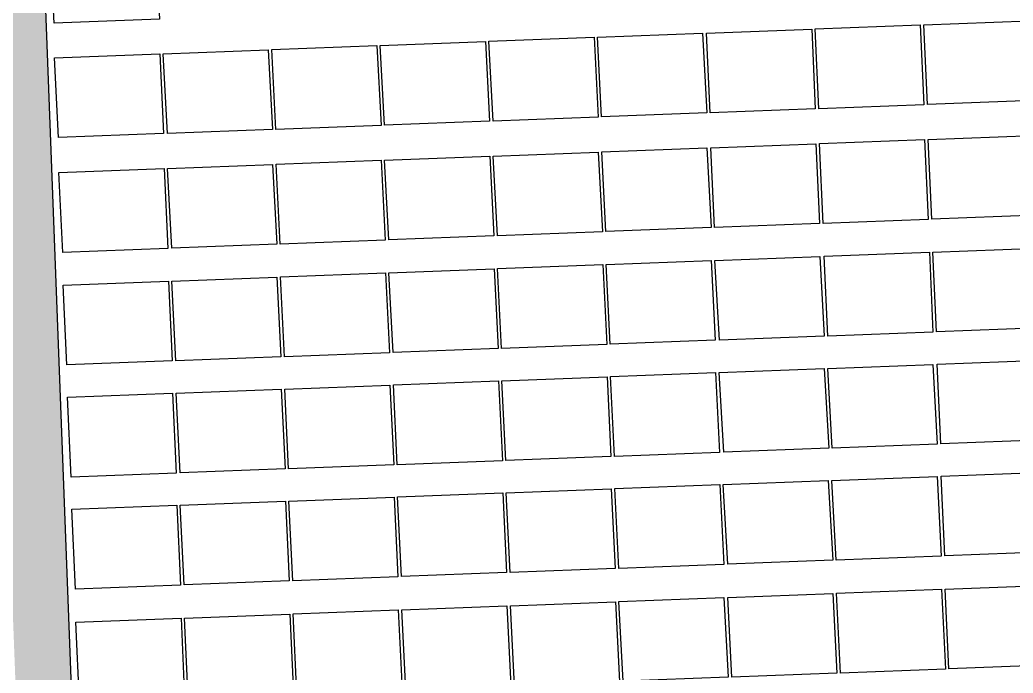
# Model space of a CAD drawing. Header units: metres. Extents: x 1956498 to 1957612, y 2277909 to 2278547.
# Drawn here: x 1957134.7 to 1957205.9, y 2278240.9 to 2278287.7 of the extents above; entities that cross this region are included whole.
import ezdxf

# ---------------------------------------------------------------- set-up
doc = ezdxf.new("R2010")
doc.units = ezdxf.units.M
doc.layers.add('PVcase PV Modules (full frames)', color=142, linetype='Continuous')
doc.layers.add('UBS-100-Circulation intérieure lourde', color=252, linetype='Continuous')

# ---------------------------------------------------------------- blocks, each defined once
blk = doc.blocks.new('3P6@20DEG F FX ID1 PVBlock')
at = {"color": 0, "transparency": 33554687}
blk.add_polyline3d([(0, 0, 2.083586713139974), (7.539539347030692, 0.2870042413902952, 2.083586713139975), (7.757297679336461, -5.433460050740019, 1.675326544159361e-15), (0.2177583323057694, -5.720464292130313, 0)], close=True, dxfattribs=at)

msp = doc.modelspace()

# ---------------------------------------------------------------- hatches: boundary and pattern name
at = {"layer": 'UBS-100-Circulation intérieure lourde', "transparency": 33554687}
h = msp.add_hatch(color=256, dxfattribs=at)
h.dxf.hatch_style = 1
edge = h.paths.add_edge_path()
edge.add_line((1957100.904591382, 2278468.555866703), (1957100.753361517, 2278472.558173093))
edge.add_line((1957100.753361517, 2278472.558173093), (1957132.816654769, 2278473.769706397))
edge.add_line((1957132.816654769, 2278473.769706397), (1957132.808612478, 2278474.269761042))
edge.add_line((1957132.808612478, 2278474.269761042), (1957136.783818054, 2278474.420594237))
edge.add_line((1957136.783818054, 2278474.420594237), (1957136.813778432, 2278473.92137124))
edge.add_line((1957136.813778432, 2278473.92137124), (1957168.819853343, 2278475.135793599))
edge.add_line((1957168.819853343, 2278475.135793599), (1957168.958625583, 2278471.138123934))
edge.add_arc((1957169.336977691, 2278460.238777386), 10.90591149256798, 91.98812632865867, 146.5138370634228)
edge.add_arc((1957147.782390997, 2278474.560560356), 14.97295363485333, 272.12011294739364, 326.31405675284907, ccw=False)
edge.add_line((1957148.336308048, 2278459.597856174), (1957137.373009112, 2278459.181870291))
edge.add_line((1957137.373009112, 2278459.181870291), (1957139.756809385, 2278396.356865772))
edge.add_arc((1957150.748899526, 2278396.773944095), 11.00000000018047, 182.1729597419471, 212.5768232497092)
edge.add_arc((1957160.318095263, 2278402.888247491), 22.35580085564231, 212.576823236195, 215.8159889456511)
edge.add_line((1957142.18976407, 2278389.805990803), (1957161.181589846, 2278366.263666817))
edge.add_line((1957161.181589846, 2278366.263666817), (1957173.172571108, 2278351.399553539))
edge.add_arc((1957181.763192118, 2278358.269868718), 11.0000000000305, 218.6509348811032, 236.6019506149951)
edge.add_line((1957175.708216624, 2278349.086336078), (1957180.739224132, 2278345.769243584))
edge.add_arc((1957186.794199627, 2278354.952776224), 10.99999999965227, 236.6019506092874, 248.5926727573044)
edge.add_line((1957182.779245289, 2278344.711675617), (1957212.706367968, 2278332.978949256))
edge.add_arc((1957216.721322306, 2278343.220049854), 10.99999999124453, 248.592672742742, 263.4648716894179)
edge.add_line((1957215.469386391, 2278332.291524964), (1957237.256257819, 2278329.795692536))
edge.add_arc((1957238.508193734, 2278340.724217435), 11.00000000050915, 263.4648716925292, 282.4663375182736)
edge.add_line((1957240.882719537, 2278329.983564418), (1957257.158739038, 2278333.581839886))
edge.add_arc((1957260.396728769, 2278318.935494864), 15.00000000056504, 70.81176229011601, 102.46633751617708, ccw=False)
edge.add_line((1957265.326820291, 2278333.102152818), (1957277.43753311, 2278328.887543925))
edge.add_line((1957277.43753311, 2278328.887543925), (1957282.107586167, 2278327.262334291))
edge.add_arc((1957285.722986615, 2278337.651216771), 10.99999998111232, 250.8117622640968, 275.210651010546)
edge.add_line((1957286.721981409, 2278326.696673925), (1957305.396247846, 2278327.397689088))
edge.add_arc((1957311.79115068, 2278336.347840748), 10.99999986384021, 234.4541106983642, 249.8540380461771)
edge.add_line((1957308.002608678, 2278326.020839901), (1957334.030594218, 2278316.471950349))
edge.add_line((1957334.030594218, 2278316.471950349), (1957351.043339089, 2278310.230483009))
edge.add_line((1957351.043339089, 2278310.230483009), (1957353.180141164, 2278309.252055776))
edge.add_line((1957353.180141164, 2278309.252055776), (1957355.121922724, 2278307.966086621))
edge.add_line((1957355.121922724, 2278307.966086621), (1957356.983712384, 2278306.241898282))
edge.add_line((1957356.983712384, 2278306.241898282), (1957357.869576325, 2278305.17477735))
edge.add_line((1957357.869576325, 2278305.17477735), (1957365.41469694, 2278294.107743418))
edge.add_line((1957365.41469694, 2278294.107743418), (1957367.833314173, 2278291.187657315))
edge.add_line((1957367.833314173, 2278291.187657315), (1957375.338810458, 2278282.125993856))
edge.add_line((1957375.338810458, 2278282.125993856), (1957391.693018509, 2278266.737307523))
edge.add_line((1957391.693018509, 2278266.737307523), (1957415.143981138, 2278246.4004236))
edge.add_arc((1957422.350790108, 2278254.710772837), 10.99999999805316, 229.0678792570999, 272.1729597533138)
edge.add_line((1957422.767868433, 2278243.718682698), (1957436.849690486, 2278244.252996251))
edge.add_arc((1957437.418433656, 2278229.263782424), 14.99999999824896, 18.602666770644987, 92.17295975412998, ccw=False)
edge.add_line((1957451.634737105, 2278234.048833751), (1957459.386959118, 2278211.017118323))
edge.add_line((1957459.386959118, 2278211.017118323), (1957459.859538958, 2278211.171857152))
edge.add_line((1957459.859538958, 2278211.171857152), (1957461.135928173, 2278207.380822813))
edge.add_line((1957461.135928173, 2278207.380822813), (1957460.660946449, 2278207.232124338))
edge.add_line((1957460.660946449, 2278207.232124338), (1957472.307757829, 2278172.629652306))
edge.add_line((1957472.307757829, 2278172.629652306), (1957482.139038813, 2278142.82980691))
edge.add_line((1957482.139038813, 2278142.82980691), (1957490.961148555, 2278124.362410211))
edge.add_line((1957490.961148555, 2278124.362410211), (1957501.430666543, 2278087.278296096))
edge.add_arc((1957489.981897774, 2278083.429523094), 12.07838399484327, -2.899720893765277, 18.581281932083016, ccw=False)
edge.add_arc((1957485.544816651, 2278082.818500897), 16.49999999976717, -85.94319670902001, 4.851017365581356e-09, ccw=False)
edge.add_line((1957486.712116225, 2278066.359843246), (1957468.603688631, 2278064.880594921))
edge.add_line((1957468.603688631, 2278064.880594921), (1957468.017484826, 2278072.056691711))
edge.add_line((1957468.017484826, 2278072.056691711), (1957452.169641392, 2278070.762106868))
edge.add_line((1957452.169641392, 2278070.762106868), (1957452.755845196, 2278063.58601008))
edge.add_line((1957452.755845196, 2278063.58601008), (1957439.457871038, 2278062.49971996))
edge.add_line((1957439.457871038, 2278062.49971996), (1957276.33056151, 2278056.440173714))
edge.add_line((1957276.33056151, 2278056.440173714), (1957276.365446014, 2278055.436294499))
edge.add_line((1957276.365446014, 2278055.436294499), (1957272.36788014, 2278055.29677117))
edge.add_line((1957272.36788014, 2278055.29677117), (1957272.333308326, 2278056.291691277))
edge.add_line((1957272.333308326, 2278056.291691277), (1957145.539253832, 2278051.581784401))
edge.add_line((1957145.539253832, 2278051.581784401), (1957145.575410645, 2278050.57795129))
edge.add_line((1957145.575410645, 2278050.57795129), (1957141.57784469, 2278050.438430268))
edge.add_line((1957141.57784469, 2278050.438430268), (1957141.542000643, 2278051.433301963))
edge.add_line((1957141.542000643, 2278051.433301963), (1957109.513162946, 2278050.243554987))
edge.add_line((1957109.513162946, 2278050.243554987), (1957109.364676943, 2278054.240904152))
edge.add_arc((1957108.934951128, 2278065.365050067), 11.13244297632317, 272.2122362774586, 329.7688181543946)
edge.add_arc((1957130.551031363, 2278050.802065572), 14.97289109195535, 92.14139192983538, 143.2535382792884, ccw=False)
edge.add_line((1957129.991559715, 2278065.764500505), (1957140.983981809, 2278066.172830197))
edge.add_line((1957140.983981809, 2278066.172830197), (1957139.700374595, 2278100.023537196))
edge.add_line((1957139.700374595, 2278100.023537196), (1957134.254311841, 2278099.816894541))
edge.add_line((1957134.254311841, 2278099.816894541), (1957133.799317311, 2278111.808265605))
edge.add_line((1957133.799317311, 2278111.808265605), (1957139.245398338, 2278112.014908954))
edge.add_line((1957139.245398338, 2278112.014908954), (1957135.885699768, 2278200.559537599))
edge.add_line((1957135.885699768, 2278200.559537599), (1957130.439624615, 2278200.352894474))
edge.add_line((1957130.439624615, 2278200.352894474), (1957129.984630086, 2278212.344265537))
edge.add_line((1957129.984630086, 2278212.344265537), (1957135.430704443, 2278212.550908633))
edge.add_line((1957135.430704443, 2278212.550908633), (1957128.486866818, 2278395.555306019))
edge.add_arc((1957124.389092964, 2278405.763550209), 10.99999999987719, 291.8714186655437, 362.1729597322981)
edge.add_line((1957135.381183105, 2278406.18062853), (1957135.179725075, 2278411.490050555))
edge.add_line((1957135.179725075, 2278411.490050555), (1957129.733644062, 2278411.283407202))
edge.add_line((1957129.733644062, 2278411.283407202), (1957129.278649522, 2278423.274778265))
edge.add_line((1957129.278649522, 2278423.274778265), (1957134.724730542, 2278423.481421619))
edge.add_line((1957134.724730542, 2278423.481421619), (1957133.375885425, 2278459.030205446))
edge.add_line((1957133.375885425, 2278459.030205446), (1957122.355004078, 2278458.612034686))
edge.add_arc((1957121.786260912, 2278473.601248515), 15.00000000047225, 218.0847095167218, 272.1729597360186, ccw=False)
edge.add_arc((1957101.321669703, 2278457.56377656), 11.00000000104933, 38.08470952014623, 92.17295973328002)
edge = h.paths.add_edge_path(flags=16)
edge.add_arc((1957181.763192115, 2278358.269868713), 14.99999999371181, 218.6509348683465, 236.6019506101183)
edge.add_line((1957173.506407352, 2278345.746869663), (1957178.537414862, 2278342.42977717))
edge.add_arc((1957186.794199627, 2278354.952776224), 14.99999999964584, 236.601950611236, 248.5926727572719)
edge.add_line((1957181.319261893, 2278340.987639032), (1957211.246384573, 2278329.254912671))
edge.add_arc((1957216.721322308, 2278343.220049864), 15.00000000022276, 248.5926727562651, 263.4648716904609)
edge.add_line((1957215.014136968, 2278328.317515911), (1957236.801008394, 2278325.821683482))
edge.add_arc((1957238.508193735, 2278340.724217433), 14.99999999803783, 263.4648716859144, 282.466337513755)
edge.add_line((1957241.746183464, 2278326.077872412), (1957258.022202966, 2278329.67614788))
edge.add_arc((1957260.396728768, 2278318.935494853), 11.00000001114596, 70.81176230296711, 102.4663374986028, ccw=False)
edge.add_line((1957264.012129219, 2278329.324377364), (1957266.630044662, 2278328.413325316))
edge.add_arc((1957262.59806393, 2278317.019735591), 12.08597350032316, -15.41110296215021, 70.51207012407531, ccw=False)
edge.add_line((1957274.249473271, 2278313.807973484), (1957271.268073141, 2278305.86399994))
edge.add_arc((1957284.375373826, 2278300.944785682), 14.00000000534359, 159.428716907625, 189.0600247172175)
edge.add_line((1957270.550039033, 2278298.740218142), (1957275.336335544, 2278268.724285087))
edge.add_line((1957275.336335544, 2278268.724285087), (1957280.981075901, 2278231.085650635))
edge.add_line((1957280.981075901, 2278231.085650635), (1957283.527617385, 2278205.796692873))
edge.add_arc((1957271.587998805, 2278204.594399987), 12.00000000110145, -23.736856637049584, 5.750173460289716, ccw=False)
edge.add_line((1957282.572844923, 2278199.763959449), (1957267.709824848, 2278165.964146144))
edge.add_arc((1957281.440882496, 2278159.926095472), 15.00000000091574, 156.2631433617379, 182.1273524674696)
edge.add_line((1957266.451220697, 2278159.369283854), (1957269.745535526, 2278070.955737291))
edge.add_line((1957269.745535526, 2278070.955737291), (1957260.790970654, 2278070.623107655))
edge.add_arc((1957261.332977255, 2278055.659967308), 14.97295362267295, 92.07450565045008, 146.2684495008284)
edge.add_arc((1957239.789797498, 2278069.998903105), 10.90591148178588, 272.12735244067653, 326.46822982138144, ccw=False)
edge.add_line((1957240.194633374, 2278059.100508125), (1957177.433644996, 2278056.769339506))
edge.add_arc((1957177.059529884, 2278067.931453968), 11.16838221888475, 214.7713054980718, 271.9196359207036, ccw=False)
edge.add_arc((1957156.534410311, 2278051.72215383), 15.02232377643744, 40.92128798083349, 92.07303260785335)
edge.add_line((1957155.99100252, 2278066.734645949), (1957144.981396258, 2278066.316923982))
edge.add_line((1957144.981396258, 2278066.316923982), (1957133.75025469, 2278362.334591734))
edge.add_arc((1957144.742344828, 2278362.751670063), 10.9999999976357, 111.87141570956379, 182.1729597764313, ccw=False)
edge.add_arc((1957144.742344829, 2278362.751670065), 10.99999999612718, 38.89346214562062, 111.87141571430351, ccw=False)
edge.add_line((1957153.303807609, 2278369.658286818), (1957170.048708923, 2278348.901257111))
edge = h.paths.add_edge_path(flags=16)
edge.add_line((1957272.025767218, 2278117.055929944), (1957270.448463843, 2278159.517766952))
edge.add_arc((1957281.440882495, 2278159.926095471), 11.00000000016977, 156.2631433570347, 182.1273524628736, ccw=False)
edge.add_line((1957271.371440221, 2278164.353999298), (1957286.234460295, 2278198.153812604))
edge.add_arc((1957271.587998805, 2278204.594399986), 16.00000000069108, 336.2631433642026, 365.7501734605682)
edge.add_line((1957287.507490244, 2278206.197457168), (1957284.908020246, 2278231.578369985))
edge.add_line((1957284.908020246, 2278231.578369985), (1957283.141755098, 2278243.447678879))
edge.add_line((1957283.141755098, 2278243.447678879), (1957279.289349033, 2278269.335863126))
edge.add_line((1957279.289349033, 2278269.335863126), (1957274.500134686, 2278299.370094582))
edge.add_arc((1957284.375373817, 2278300.944785681), 9.999999997873525, 159.4287168936976, 189.0600247196681, ccw=False)
edge.add_line((1957275.013016192, 2278304.458510152), (1957279.214042345, 2278315.652190693))
edge.add_arc((1957289.512635735, 2278311.787093775), 10.99999999983523, 92.17295974688648, 159.428716893729, ccw=False)
edge.add_line((1957289.095557411, 2278322.779183916), (1957301.544302269, 2278323.251532811))
edge.add_arc((1957301.961380593, 2278312.25944267), 11.00000000020696, 69.86190916283749, 92.17295974558272, ccw=False)
edge.add_line((1957305.748503915, 2278322.586964006), (1957349.677161311, 2278306.478234961))
edge.add_arc((1957345.888706479, 2278296.15120199), 10.9999999999216, 34.204252080570086, 69.85452193354149, ccw=False)
edge.add_line((1957354.986133919, 2278302.334794309), (1957362.212940238, 2278291.702569106))
edge.add_line((1957362.212940238, 2278291.702569106), (1957372.749401529, 2278278.981509413))
edge.add_line((1957372.749401529, 2278278.981509413), (1957390.450628952, 2278262.422152778))
edge.add_line((1957390.450628952, 2278262.422152778), (1957412.523323331, 2278243.378478422))
edge.add_arc((1957422.35079011, 2278254.710772843), 15.00000000369765, 229.0678792678687, 272.1729597435449)
edge.add_line((1957422.919533278, 2278239.72155901), (1957430.559142554, 2278240.004315736))
edge.add_arc((1957431.204720249, 2278229.013993205), 11.00926700150035, -17.187423331424725, 93.36172320916899, ccw=False)
edge.add_arc((1957456.112816926, 2278221.528227918), 15.00000000122331, 163.6102600524668, 198.6026667782063)
edge.add_line((1957441.896513475, 2278216.743176588), (1957448.83078015, 2278196.141592104))
edge.add_line((1957448.83078015, 2278196.141592104), (1957443.723001539, 2278194.452315055))
edge.add_line((1957443.723001539, 2278194.452315055), (1957447.491080675, 2278183.059265436))
edge.add_line((1957447.491080675, 2278183.059265436), (1957454.702656006, 2278185.444385089))
edge.add_arc((1957464.3856721, 2278196.864916577), 14.9729536219545, 229.7067093358074, 252.743763811032)
edge.add_arc((1957456.745409134, 2278172.140127023), 10.90543183860023, 18.592582549989572, 72.94415317579319, ccw=False)
edge.add_line((1957467.08168315, 2278175.617177936), (1957473.845246504, 2278155.202047458))
edge.add_line((1957473.845246504, 2278155.202047458), (1957477.609210234, 2278143.807640321))
edge.add_line((1957477.609210234, 2278143.807640321), (1957478.40640029, 2278141.363766999))
edge.add_line((1957478.40640029, 2278141.363766999), (1957487.216103178, 2278122.905521998))
edge.add_line((1957487.216103178, 2278122.905521998), (1957497.580171497, 2278086.1949215))
edge.add_arc((1957485.544823047, 2278082.818499441), 12.49999352979102, -22.360478287467117, 15.671044944006724, ccw=False)
edge.add_arc((1957486.932029705, 2278082.247852195), 10.99999999935515, 247.75017548248752, 337.6395266913348, ccw=False)
edge.add_line((1957482.766926096, 2278072.066893895), (1957479.962914685, 2278073.214035225))
edge.add_line((1957479.962914685, 2278073.214035225), (1957479.651977357, 2278077.020418486))
edge.add_line((1957479.651977357, 2278077.020418486), (1957439.883181602, 2278073.771769512))
edge.add_line((1957439.883181602, 2278073.771769512), (1957440.256840786, 2278069.19756778))
edge.add_line((1957440.256840786, 2278069.19756778), (1957439.017844782, 2278068.285330927))
edge.add_arc((1957432.49593442, 2278077.143360346), 10.99999999774903, 272.1729597327119, 306.36313923762015, ccw=False)
edge.add_line((1957432.913012741, 2278066.151270207), (1957308.215541744, 2278061.62734446))
edge.add_arc((1957307.807213225, 2278072.619763113), 11.00000000040244, 218.0391022470941, 272.1273524628285, ccw=False)
edge.add_arc((1957287.329862724, 2278056.598585999), 14.99999999341863, 38.03910222932938, 92.12735247566893)
edge.add_line((1957286.773051104, 2278071.58824779), (1957273.742215009, 2278071.102625302))
edge.add_line((1957273.742215009, 2278071.102625302), (1957272.471216512, 2278105.064200506))
edge.add_line((1957272.471216512, 2278105.064200506), (1957277.717598142, 2278105.259084572))
edge.add_line((1957277.717598142, 2278105.259084572), (1957277.272148847, 2278117.250814011))
edge.add_line((1957277.272148847, 2278117.250814011), (1957272.025767218, 2278117.055929944))

# ---------------------------------------------------------------- linework, layer by layer
msp.add_lwpolyline([(1957144.981396258, 2278066.316923981), (1957133.75025469, 2278362.334591733, -0.7217501822800686), (1957153.303807609, 2278369.658286817), (1957170.048708923, 2278348.90125711, 0.07848665239875194), (1957173.506407353, 2278345.746869662), (1957178.537414862, 2278342.429777169, 0.05236718590776408), (1957181.319261893, 2278340.987639031), (1957211.246384573, 2278329.25491267, 0.06498345030081025), (1957215.014136968, 2278328.31751591), (1957236.801008394, 2278325.821683481, 0.08310003228419802), (1957241.746183464, 2278326.077872411), (1957258.022202967, 2278329.67614788, -0.1390041893372378), (1957264.012129219, 2278329.324377363), (1957266.630044662, 2278328.413325315, -0.3935232913751147), (1957274.249473271, 2278313.807973483)], format="xyb", dxfattribs=at)

# ---------------------------------------------------------------- block references
at = {"layer": 'PVcase PV Modules (full frames)', "color": 144, "true_color": 0x007ca5, "transparency": 33554687, "extrusion": (-0.03298631305417186, -0.001255675090826851, 0.9994550147110967), "rotation": 87.82000000000001}
msp.add_blockref('3P6@20DEG F FX ID1 PVBlock', (-2202196.795710033, 2041292.07377066, -66793.62424980858), dxfattribs=at)
at = {"layer": 'PVcase PV Modules (full frames)', "color": 144, "true_color": 0x007ca5, "transparency": 33554687, "extrusion": (-0.01843299220728361, -0.000701680394716444, 0.9998298517462408), "rotation": 87.82000000000001}
msp.add_blockref('3P6@20DEG F FX ID1 PVBlock', (-2202188.583853259, 2042103.075969029, -37048.11436624144), dxfattribs=at)
at = {"layer": 'PVcase PV Modules (full frames)', "color": 144, "true_color": 0x007ca5, "transparency": 33554687, "extrusion": (-0.02465312391386974, -0.000938459340965931, 0.999695625065626), "rotation": 87.82000000000001}
msp.add_blockref('3P6@20DEG F FX ID1 PVBlock', (-2202188.58385326, 2041840.640120056, -49761.68822943186), dxfattribs=at)
at = {"layer": 'PVcase PV Modules (full frames)', "color": 144, "true_color": 0x007ca5, "transparency": 33554687, "extrusion": (-0.03514497947392874, -0.001337848071124518, 0.9993813289132011), "rotation": 87.82000000000001}
msp.add_blockref('3P6@20DEG F FX ID1 PVBlock', (-2202188.58385326, 2041174.105419028, -71206.20077653785), dxfattribs=at)
at = {"layer": 'PVcase PV Modules (full frames)', "color": 144, "true_color": 0x007ca5, "transparency": 33554687, "extrusion": (-0.03544077761783904, -0.001349108085561748, 0.999370867690877), "rotation": 87.82000000000001}
msp.add_blockref('3P6@20DEG F FX ID1 PVBlock', (-2202188.58385326, 2041160.72057896, -71810.78988679602), dxfattribs=at)
at = {"layer": 'PVcase PV Modules (full frames)', "color": 144, "true_color": 0x007ca5, "transparency": 33554687, "extrusion": (-0.01845522973334544, -0.0007025269005842441, 0.9998294409305236), "rotation": 87.82000000000001}
msp.add_blockref('3P6@20DEG F FX ID1 PVBlock', (-2202188.58385326, 2042094.455825006, -37093.56631034023), dxfattribs=at)
at = {"layer": 'PVcase PV Modules (full frames)', "color": 144, "true_color": 0x007ca5, "transparency": 33554687, "extrusion": (-0.03989458755743346, -0.001518649258327597, 0.9992027399822583), "rotation": 87.82000000000001}
msp.add_blockref('3P6@20DEG F FX ID1 PVBlock', (-2202188.583853261, 2040796.741592545, -80914.01102855483), dxfattribs=at)
at = {"layer": 'PVcase PV Modules (full frames)', "color": 144, "true_color": 0x007ca5, "transparency": 33554687, "extrusion": (-0.03983391030126534, -0.00151633948460342, 0.9992051642704206), "rotation": 87.82000000000001}
msp.add_blockref('3P6@20DEG F FX ID1 PVBlock', (-2202188.58385326, 2040809.450134056, -80789.99204816212), dxfattribs=at)
at = {"layer": 'PVcase PV Modules (full frames)', "color": 144, "true_color": 0x007ca5, "transparency": 33554687, "extrusion": (-0.02939547740537742, -0.001118984370889783, 0.9995672332475128), "rotation": 87.82000000000001}
msp.add_blockref('3P6@20DEG F FX ID1 PVBlock', (-2202188.58385326, 2041518.99135179, -59454.93871975899), dxfattribs=at)
at = {"layer": 'PVcase PV Modules (full frames)', "color": 144, "true_color": 0x007ca5, "transparency": 33554687, "extrusion": (-0.0383045469979002, -0.001458121902004646, 0.9992650477024625), "rotation": 87.82000000000001}
msp.add_blockref('3P6@20DEG F FX ID1 PVBlock', (-2202188.583853261, 2040915.203945879, -77664.12141026603), dxfattribs=at)
at = {"layer": 'PVcase PV Modules (full frames)', "color": 144, "true_color": 0x007ca5, "transparency": 33554687, "extrusion": (-0.0233882464373537, -0.0008903098209634752, 0.9997260611172484), "rotation": 87.82000000000001}
msp.add_blockref('3P6@20DEG F FX ID1 PVBlock', (-2202180.355604312, 2041901.993247171, -47176.83720807449), dxfattribs=at)
at = {"layer": 'PVcase PV Modules (full frames)', "color": 144, "true_color": 0x007ca5, "transparency": 33554687, "extrusion": (-0.0272922512227092, -0.0010389218090747, 0.9996269572518897), "rotation": 87.82000000000001}
msp.add_blockref('3P6@20DEG F FX ID1 PVBlock', (-2202180.355604313, 2041686.428748445, -55156.32392840507), dxfattribs=at)
at = {"layer": 'PVcase PV Modules (full frames)', "color": 144, "true_color": 0x007ca5, "transparency": 33554687, "extrusion": (-0.018275038699018, -0.0006956676498088173, 0.9998327555181769), "rotation": 87.82000000000001}
msp.add_blockref('3P6@20DEG F FX ID1 PVBlock', (-2202180.355604312, 2042108.895947766, -36725.75154014307), dxfattribs=at)
at = {"layer": 'PVcase PV Modules (full frames)', "color": 144, "true_color": 0x007ca5, "transparency": 33554687, "extrusion": (-0.03890090783747582, -0.001480823300920309, 0.9992419759656676), "rotation": 87.82000000000001}
msp.add_blockref('3P6@20DEG F FX ID1 PVBlock', (-2202180.355604313, 2040884.023581211, -78883.62692797174), dxfattribs=at)
at = {"layer": 'PVcase PV Modules (full frames)', "color": 144, "true_color": 0x007ca5, "transparency": 33554687, "extrusion": (-0.04068556678215425, -0.001548759107470554, 0.9991707992134488), "rotation": 87.82000000000001}
msp.add_blockref('3P6@20DEG F FX ID1 PVBlock', (-2202180.355604312, 2040747.568390708, -82531.32636591121), dxfattribs=at)
at = {"layer": 'PVcase PV Modules (full frames)', "color": 144, "true_color": 0x007ca5, "transparency": 33554687, "extrusion": (-0.03800148163530306, -0.001446585249633685, 0.99927663576441), "rotation": 87.82000000000001}
msp.add_blockref('3P6@20DEG F FX ID1 PVBlock', (-2202180.355604313, 2040969.843764536, -77045.25118537234), dxfattribs=at)
at = {"layer": 'PVcase PV Modules (full frames)', "color": 144, "true_color": 0x007ca5, "transparency": 33554687, "extrusion": (-0.03773743045403723, -0.001436533732494611, 0.9992866569276118), "rotation": 87.82000000000001}
msp.add_blockref('3P6@20DEG F FX ID1 PVBlock', (-2202180.355604313, 2040958.958775129, -76505.58606026616), dxfattribs=at)
at = {"layer": 'PVcase PV Modules (full frames)', "color": 144, "true_color": 0x007ca5, "transparency": 33554687, "extrusion": (-0.0381739767290005, -0.001453151542510674, 0.9992700515132474), "rotation": 87.82000000000001}
msp.add_blockref('3P6@20DEG F FX ID1 PVBlock', (-2202180.355604313, 2040933.113276583, -77397.84423712401), dxfattribs=at)
at = {"layer": 'PVcase PV Modules (full frames)', "color": 144, "true_color": 0x007ca5, "transparency": 33554687, "extrusion": (-0.02729782771548202, -0.001039134086908161, 0.9996268047638405), "rotation": 87.82000000000001}
msp.add_blockref('3P6@20DEG F FX ID1 PVBlock', (-2202180.355604314, 2041639.324391844, -55168.1673059188), dxfattribs=at)
at = {"layer": 'PVcase PV Modules (full frames)', "color": 144, "true_color": 0x007ca5, "transparency": 33554687, "extrusion": (-0.05451082959024019, -0.002075039146823204, 0.9985110233091685), "rotation": 87.82000000000001}
msp.add_blockref('3P6@20DEG F FX ID1 PVBlock', (-2202172.275754491, 2039424.285435864, -110790.0578736833), dxfattribs=at)
at = {"layer": 'PVcase PV Modules (full frames)', "color": 144, "true_color": 0x007ca5, "transparency": 33554687, "extrusion": (-0.01901116781510452, -0.000723689544622713, 0.9998190095070952), "rotation": 87.82000000000001}
msp.add_blockref('3P6@20DEG F FX ID1 PVBlock', (-2202172.275754492, 2042081.304176602, -38230.82901895183), dxfattribs=at)
at = {"layer": 'PVcase PV Modules (full frames)', "color": 144, "true_color": 0x007ca5, "transparency": 33554687, "extrusion": (-0.02328677166109794, -0.0008864470264558767, 0.9997284333644179), "rotation": 87.82000000000001}
msp.add_blockref('3P6@20DEG F FX ID1 PVBlock', (-2202172.275754492, 2041906.792669063, -46969.90439263054), dxfattribs=at)
at = {"layer": 'PVcase PV Modules (full frames)', "color": 144, "true_color": 0x007ca5, "transparency": 33554687, "extrusion": (-0.03505776359083845, -0.001334528063467369, 0.9993843966396797), "rotation": 87.82000000000001}
msp.add_blockref('3P6@20DEG F FX ID1 PVBlock', (-2202172.275754491, 2041180.270504955, -71029.18456108913), dxfattribs=at)
at = {"layer": 'PVcase PV Modules (full frames)', "color": 144, "true_color": 0x007ca5, "transparency": 33554687, "extrusion": (-0.03505776359085343, -0.001334528063467939, 0.9993843966396792), "rotation": 87.82000000000001}
msp.add_blockref('3P6@20DEG F FX ID1 PVBlock', (-2202172.275754491, 2041188.06565895, -71029.18456111978), dxfattribs=at)
at = {"layer": 'PVcase PV Modules (full frames)', "color": 144, "true_color": 0x007ca5, "transparency": 33554687, "extrusion": (-0.03253057335692358, -0.001238326653467519, 0.9994699737081495), "rotation": 87.82000000000001}
msp.add_blockref('3P6@20DEG F FX ID1 PVBlock', (-2202172.275754491, 2041337.87210804, -65863.85802957937), dxfattribs=at)
at = {"layer": 'PVcase PV Modules (full frames)', "color": 144, "true_color": 0x007ca5, "transparency": 33554687, "extrusion": (-0.03731260275687447, -0.001420362008290558, 0.9993026329632446), "rotation": 87.82000000000001}
msp.add_blockref('3P6@20DEG F FX ID1 PVBlock', (-2202172.275754491, 2041006.891554557, -75637.8894155188), dxfattribs=at)
at = {"layer": 'PVcase PV Modules (full frames)', "color": 144, "true_color": 0x007ca5, "transparency": 33554687, "extrusion": (-0.02144164496903171, -0.0008162094214576337, 0.9997697683282898), "rotation": 87.82000000000001}
msp.add_blockref('3P6@20DEG F FX ID1 PVBlock', (-2202172.275754491, 2041927.623658298, -43199.32099550593), dxfattribs=at)
at = {"layer": 'PVcase PV Modules (full frames)', "color": 144, "true_color": 0x007ca5, "transparency": 33554687, "extrusion": (-0.03154224280174466, -0.001200704320301543, 0.9995016984618741), "rotation": 87.82000000000001}
for p in [(-2202172.275754492, 2041394.251367991, -63843.80984022248), (-2202164.233467339, 2041394.233495194, -63844.32454511554)]:
    msp.add_blockref('3P6@20DEG F FX ID1 PVBlock', p, dxfattribs=at)
at = {"layer": 'PVcase PV Modules (full frames)', "color": 144, "true_color": 0x007ca5, "transparency": 33554687, "extrusion": (-0.04797169742912644, -0.001826116954250463, 0.9988470260969082), "rotation": 87.82000000000001}
msp.add_blockref('3P6@20DEG F FX ID1 PVBlock', (-2202164.233467339, 2040114.223688357, -97425.08679980987), dxfattribs=at)
at = {"layer": 'PVcase PV Modules (full frames)', "color": 144, "true_color": 0x007ca5, "transparency": 33554687, "extrusion": (-0.02301539157717429, -0.0008761165232871894, 0.9997347269002848), "rotation": 87.82000000000001}
msp.add_blockref('3P6@20DEG F FX ID1 PVBlock', (-2202164.233467339, 2041919.460532506, -46415.69284221361), dxfattribs=at)
at = {"layer": 'PVcase PV Modules (full frames)', "color": 144, "true_color": 0x007ca5, "transparency": 33554687, "extrusion": (-0.03293751355095717, -0.001253817462163388, 0.9994566264440153), "rotation": 87.82000000000001}
msp.add_blockref('3P6@20DEG F FX ID1 PVBlock', (-2202164.233467339, 2041334.245009358, -66696.23174917721), dxfattribs=at)
at = {"layer": 'PVcase PV Modules (full frames)', "color": 144, "true_color": 0x007ca5, "transparency": 33554687, "extrusion": (-0.0546693348826261, -0.002081072896247893, 0.9985023449942878), "rotation": 87.82000000000001}
msp.add_blockref('3P6@20DEG F FX ID1 PVBlock', (-2202164.233467339, 2039406.633019822, -111114.7266950546), dxfattribs=at)
at = {"layer": 'PVcase PV Modules (full frames)', "color": 144, "true_color": 0x007ca5, "transparency": 33554687, "extrusion": (-0.02599232030791358, -0.0009894379256584485, 0.9996616529094242), "rotation": 87.82000000000001}
msp.add_blockref('3P6@20DEG F FX ID1 PVBlock', (-2202164.23346734, 2041725.251023145, -52500.85298603987), dxfattribs=at)
at = {"layer": 'PVcase PV Modules (full frames)', "color": 144, "true_color": 0x007ca5, "transparency": 33554687, "extrusion": (-0.02817783770908771, -0.001072633030146669, 0.9996023503976084), "rotation": 87.82000000000001}
msp.add_blockref('3P6@20DEG F FX ID1 PVBlock', (-2202164.233467338, 2041613.297073169, -56967.84146024523), dxfattribs=at)
at = {"layer": 'PVcase PV Modules (full frames)', "color": 144, "true_color": 0x007ca5, "transparency": 33554687, "extrusion": (-0.03005300556540513, -0.001144014198585534, 0.999547651734523), "rotation": 87.82000000000001}
msp.add_blockref('3P6@20DEG F FX ID1 PVBlock', (-2202164.23346734, 2041510.55142046, -60800.52118030587), dxfattribs=at)
at = {"layer": 'PVcase PV Modules (full frames)', "color": 144, "true_color": 0x007ca5, "transparency": 33554687, "extrusion": (-0.0230698797669318, -0.0008781907006137183, 0.9997334691949813), "rotation": 87.82000000000001}
msp.add_blockref('3P6@20DEG F FX ID1 PVBlock', (-2202164.233467339, 2041854.494518955, -46527.76081430817), dxfattribs=at)
at = {"layer": 'PVcase PV Modules (full frames)', "color": 144, "true_color": 0x007ca5, "transparency": 33554687, "extrusion": (-0.0218812603432866, -0.0008329440614912088, 0.9997602295800627), "rotation": 87.82000000000001}
msp.add_blockref('3P6@20DEG F FX ID1 PVBlock', (-2202156.200448846, 2041970.811502821, -44098.18417251086), dxfattribs=at)
at = {"layer": 'PVcase PV Modules (full frames)', "color": 144, "true_color": 0x007ca5, "transparency": 33554687, "extrusion": (-0.04021915236419454, -0.00153100432033588, 0.999189709619188), "rotation": 87.82000000000001}
msp.add_blockref('3P6@20DEG F FX ID1 PVBlock', (-2202156.200448846, 2040793.628379674, -81579.94330551667), dxfattribs=at)
at = {"layer": 'PVcase PV Modules (full frames)', "color": 144, "true_color": 0x007ca5, "transparency": 33554687, "extrusion": (-0.0510011547283056, -0.001941437937928017, 0.9986967072315361), "rotation": 87.82000000000001}
msp.add_blockref('3P6@20DEG F FX ID1 PVBlock', (-2202156.200448846, 2039801.265428459, -103617.6965670307), dxfattribs=at)
at = {"layer": 'PVcase PV Modules (full frames)', "color": 144, "true_color": 0x007ca5, "transparency": 33554687, "extrusion": (-0.04304160693590778, -0.001638445424616628, 0.9990719371341412), "rotation": 87.82000000000001}
msp.add_blockref('3P6@20DEG F FX ID1 PVBlock', (-2202156.200448846, 2040570.464146133, -87348.79640424547), dxfattribs=at)
at = {"layer": 'PVcase PV Modules (full frames)', "color": 144, "true_color": 0x007ca5, "transparency": 33554687, "extrusion": (-0.02710828036311166, -0.001031918673396722, 0.9996319704169162), "rotation": 87.82000000000001}
msp.add_blockref('3P6@20DEG F FX ID1 PVBlock', (-2202156.200448846, 2041673.099651918, -54782.34661760293), dxfattribs=at)
at = {"layer": 'PVcase PV Modules (full frames)', "color": 144, "true_color": 0x007ca5, "transparency": 33554687, "extrusion": (-0.03007875256370349, -0.00114499429794898, 0.9995468761555254), "rotation": 87.82000000000001}
msp.add_blockref('3P6@20DEG F FX ID1 PVBlock', (-2202156.200448846, 2041508.959096991, -60853.73194498524), dxfattribs=at)
at = {"layer": 'PVcase PV Modules (full frames)', "color": 144, "true_color": 0x007ca5, "transparency": 33554687, "extrusion": (-0.02470635012393713, -0.0009404854790811844, 0.9996943091518612), "rotation": 87.82000000000001}
msp.add_blockref('3P6@20DEG F FX ID1 PVBlock', (-2202156.200448846, 2041775.525757284, -49873.03413816115), dxfattribs=at)
at = {"layer": 'PVcase PV Modules (full frames)', "color": 144, "true_color": 0x007ca5, "transparency": 33554687, "extrusion": (-0.02575287887858647, -0.0009803232168389367, 0.9996678589390855), "rotation": 87.82000000000001}
msp.add_blockref('3P6@20DEG F FX ID1 PVBlock', (-2202156.200448847, 2041729.954608264, -52012.01918744436), dxfattribs=at)
at = {"layer": 'PVcase PV Modules (full frames)', "color": 144, "true_color": 0x007ca5, "transparency": 33554687, "extrusion": (-0.02358942472426618, -0.0008979679840105658, 0.9997213275181629), "rotation": 87.82000000000001}
msp.add_blockref('3P6@20DEG F FX ID1 PVBlock', (-2202156.200448846, 2041845.603011895, -47590.14724585808), dxfattribs=at)
at = {"layer": 'PVcase PV Modules (full frames)', "color": 144, "true_color": 0x007ca5, "transparency": 33554687, "extrusion": (-0.03426488999129085, -0.001304346102012898, 0.9994119350873947), "rotation": 87.82000000000001}
msp.add_blockref('3P6@20DEG F FX ID1 PVBlock', (-2202148.098371576, 2041251.563688135, -69410.29340514266), dxfattribs=at)
at = {"layer": 'PVcase PV Modules (full frames)', "color": 144, "true_color": 0x007ca5, "transparency": 33554687, "extrusion": (-0.02985422777835347, -0.001136447414283192, 0.999553617156695), "rotation": 87.82000000000001}
msp.add_blockref('3P6@20DEG F FX ID1 PVBlock', (-2202148.098371577, 2041545.978410779, -60395.17279073341), dxfattribs=at)
at = {"layer": 'PVcase PV Modules (full frames)', "color": 144, "true_color": 0x007ca5, "transparency": 33554687, "extrusion": (-0.02203940688119268, -0.0008389641543710357, 0.9997567507566393), "rotation": 87.82000000000001}
msp.add_blockref('3P6@20DEG F FX ID1 PVBlock', (-2202148.098371576, 2041963.775754408, -44422.12947257614), dxfattribs=at)
at = {"layer": 'PVcase PV Modules (full frames)', "color": 144, "true_color": 0x007ca5, "transparency": 33554687, "extrusion": (-0.03871874961063956, -0.001473889165915531, 0.9992490610850306), "rotation": 87.82000000000001}
msp.add_blockref('3P6@20DEG F FX ID1 PVBlock', (-2202148.098371577, 2040906.087722134, -78513.72412738204), dxfattribs=at)
at = {"layer": 'PVcase PV Modules (full frames)', "color": 144, "true_color": 0x007ca5, "transparency": 33554687, "extrusion": (-0.04341407408010917, -0.001652623963283773, 0.9990557977439513), "rotation": 87.82000000000001}
msp.add_blockref('3P6@20DEG F FX ID1 PVBlock', (-2202148.098371576, 2040522.099611119, -88110.63114874536), dxfattribs=at)
at = {"layer": 'PVcase PV Modules (full frames)', "color": 144, "true_color": 0x007ca5, "transparency": 33554687, "extrusion": (-0.02196787849519767, -0.0008362413155853409, 0.9997583273045954), "rotation": 87.82000000000001}
msp.add_blockref('3P6@20DEG F FX ID1 PVBlock', (-2202148.098371577, 2041912.344195111, -44276.43776995085), dxfattribs=at)
at = {"layer": 'PVcase PV Modules (full frames)', "color": 144, "true_color": 0x007ca5, "transparency": 33554687, "extrusion": (-0.02196787849516751, -0.0008362413155841927, 0.999758327304596), "rotation": 87.82000000000001}
msp.add_blockref('3P6@20DEG F FX ID1 PVBlock', (-2202148.098371577, 2041920.139255545, -44276.43776988918), dxfattribs=at)
at = {"layer": 'PVcase PV Modules (full frames)', "color": 144, "true_color": 0x007ca5, "transparency": 33554687, "extrusion": (-0.02817501493493492, -0.00107252557687704, 0.9996024300802312), "rotation": 87.82000000000001}
msp.add_blockref('3P6@20DEG F FX ID1 PVBlock', (-2202148.098371576, 2041613.414974257, -56963.22098856806), dxfattribs=at)
at = {"layer": 'PVcase PV Modules (full frames)', "color": 144, "true_color": 0x007ca5, "transparency": 33554687, "extrusion": (-0.01681184465880962, -0.0006399689026854679, 0.9998584661435695), "rotation": 87.82000000000001}
msp.add_blockref('3P6@20DEG F FX ID1 PVBlock', (-2202148.098371577, 2042105.845433322, -33738.10622614959), dxfattribs=at)

doc.saveas('drawing.dxf')
